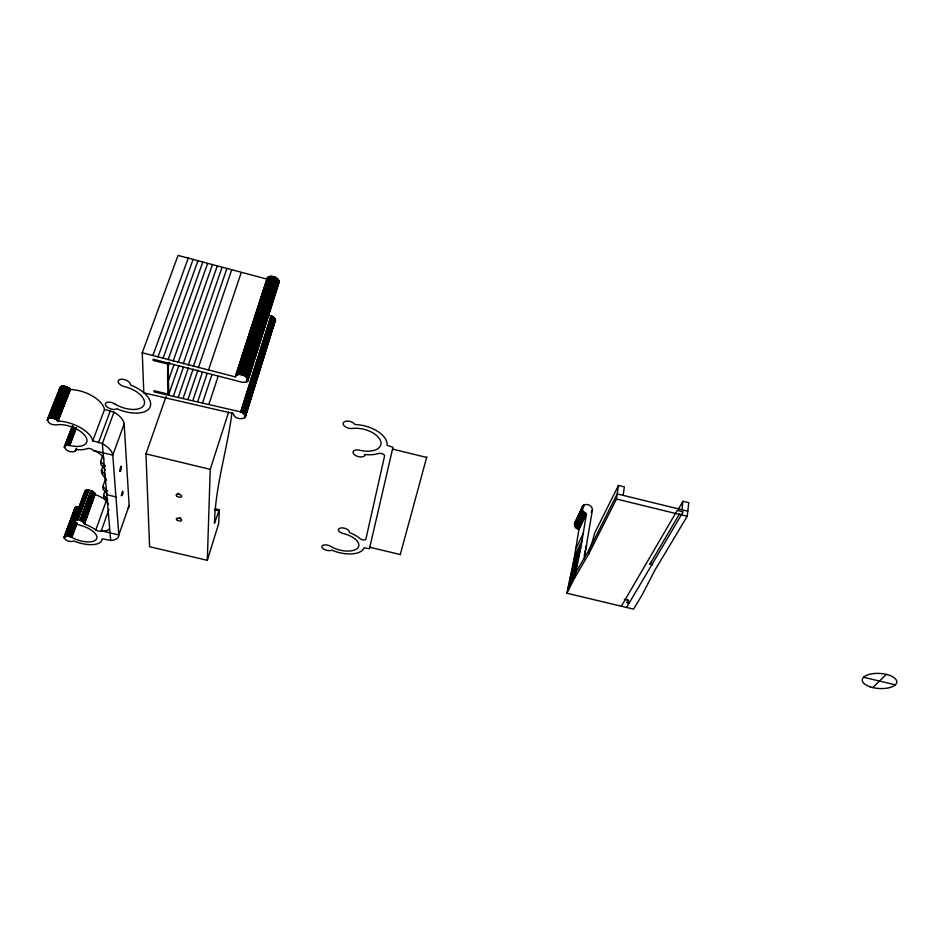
<?xml version="1.0" encoding="UTF-8"?>
<svg xmlns="http://www.w3.org/2000/svg" width="944" height="944" viewBox="0 0 944 944"><rect width="100%" height="100%" fill="white"/><g stroke="black" fill="none" stroke-linecap="round" stroke-linejoin="round"><path stroke-width="1.42" d="M582.212 506.975L582.66 511.034L586.46 513.713L578.955 529.395L575.226 526.764L574.802 522.752M124.16 423.939L112.784 455.161L118.826 534.929L101.279 530.788A3.469 1.51 18.1 0 1 95.816 529.914A22.656 9.759 18.2 0 0 84.866 524.239C81.196 515.707 65.643 521.194 80.334 525.324A17.216 7.41 18.2 0 1 96.5 539.048A17.216 7.41 18.2 0 1 73.101 538.08C59.909 530.906 63.543 544.181 73.856 540.995A22.656 9.759 18.2 0 0 102.129 538.8L110.708 540.428A19.895 8.685 18.1 0 0 118.826 534.929L129.139 505.453L124.16 423.939A21.629 10.632 19.9 0 0 114 412.174L104.442 409.366A25.158 12.39 20.5 0 0 70.623 389.518C68.558 386.863 59.85 383.76 59.956 389.058M84.901 492.237C85.939 487.482 94.624 491.305 95.651 494.75A22.373 10.018 18.6 0 1 106.412 500.473L95.816 529.914M166.05 396.527L145.966 453.875L149.589 546.718L207.302 560.311L210.241 469.345L228.625 412.056M278.079 283.861C282.15 278.327 268.875 272.969 266.916 279.082L178.062 255.423L142.249 352.773L143.807 392.857L233.333 413.543C234.938 422.593 254.396 418.015 240.626 411.891L153.978 391.866L153.955 390.686L168.386 394.214L168.504 391.784M231.964 412.504C227.421 449.427 215.232 485.818 214.5 523.259M168.209 362.992L167.973 364.077L153.093 360.419L153.058 359.168L242.478 382.332C256.91 382.816 238.844 368.396 235.351 376.904L142.249 352.773M578.955 529.395L573.964 559.426L566.919 593.233L633.566 609.128L642.298 594.626L654.817 570.341L687.197 516.309L688.778 502.668L682.937 501.24L678.512 508.828M681.934 509.736L682.937 501.24M64.381 446.701C65.112 451.503 74.918 453.993 76.252 449.592A25.512 12.107 20.1 0 0 87.438 448.589A3.823 1.805 19.5 0 1 93.527 450.536L112.784 455.161A21.924 10.384 19.5 0 0 102.353 443.574L92.665 440.754A25.512 12.107 20.1 0 0 58.209 421.083C45.937 410.876 42.976 426.688 58.162 424.658A19.387 9.192 20.1 0 1 85.821 436.895A19.387 9.192 20.1 0 1 70.694 445.686L66.422 445.238L64.381 446.701L72.369 426.004M628.964 603.133L627.217 602.72L627.595 599.971M623.134 495.352L624.35 486.88L618.473 485.44L594.578 533.277A19.623 2.714 -76.4 0 1 589.28 549.479L588.525 554.376L574.4 578.365L566.919 593.233M588.525 554.376L616.479 499.022L618.473 485.44M582.318 506.751C584.796 502.314 592.384 504.887 592.466 509.713L584.112 558.872M574.4 578.365L581.469 544.122L586.46 513.713M400.185 554.883L426.771 457.002M207.302 560.311L218.689 523.554L219.303 509.748L215.515 508.899M242.714 412.823L272.922 316.759L268.19 315.131M242.974 412.988L272.922 316.759M243.233 413.153L273.182 316.924M243.481 413.33L273.43 317.101M243.717 413.496L273.654 317.267M243.941 413.684L273.878 317.455M244.154 413.861L274.09 317.644M244.354 414.05L274.291 317.833M244.543 414.239L274.48 318.022M244.72 414.44L274.645 318.222M244.874 414.628L274.81 318.423M245.015 414.817L274.952 318.624M245.145 415.018L275.093 318.824M244.897 416.752L275.2 319.025M245.074 416.646L275.306 319.225M244.803 417.909L275.459 319.638M245.204 417.508L275.518 319.839M240.626 411.891L270.952 315.815M240.944 412.009L271.247 315.921M241.251 412.127L271.542 316.051M241.558 412.245L271.837 316.169M241.853 412.386L272.12 316.311M242.148 412.528L272.391 316.452M242.431 412.67L272.663 316.606M245.9 376.585L277.088 278.563M246.136 376.774L277.312 278.751M246.372 376.963L277.536 278.952M246.596 377.163L277.737 279.153M246.797 377.364L277.925 279.365M246.998 377.565L278.114 279.566M247.175 377.777L278.279 279.79M247.34 377.978L278.421 280.002M246.266 382.084L278.563 280.215M247.611 378.402L278.681 280.439M246.703 381.883L278.787 280.651M247.092 381.659L278.952 281.088M247.257 381.529L279.011 281.3M247.552 381.246L279.07 281.725M247.871 380.762L279.035 282.339M242.266 374.862L273.642 276.816M242.596 374.957L273.961 276.911M242.927 375.063L274.279 277.017M243.257 375.181L274.586 277.135M243.576 375.311L274.893 277.253M243.894 375.441L275.188 277.394M244.201 375.582L275.483 277.536M244.508 375.736L275.778 277.689M244.803 375.889L276.049 277.843M245.098 376.054L276.321 278.02M245.369 376.219L276.592 278.185M245.641 376.408L276.84 278.374M238.148 374.556L269.677 276.568M238.419 374.52L269.949 276.521M238.714 374.485L270.232 276.486M239.009 374.461L270.527 276.45M239.316 374.449L270.822 276.439M239.634 374.461L271.117 276.439M239.953 374.473L271.424 276.439M240.272 374.497L271.742 276.462M240.602 374.532L272.049 276.498M240.932 374.567L272.368 276.533M241.263 374.626L272.686 276.592M241.605 374.697L273.005 276.651M241.935 374.768L273.323 276.722M235.363 376.715L267.211 278.138M235.717 375.842L267.577 277.642M236.13 375.393L267.718 277.489M236.307 375.264L268.072 277.217M236.684 375.028L268.261 277.088M236.897 374.921L268.474 276.981M237.121 374.827L268.686 276.875M237.357 374.744L268.922 276.781M237.605 374.674L269.17 276.698M237.876 374.615L269.418 276.627M208.954 404.126L218.147 376.326M219.291 509.701L214.512 523.247M214.748 510.055L215.409 508.639M202.641 402.604L211.904 374.815M197.78 401.46L207.102 373.682M208.423 370.284L241.204 272.615M192.918 400.327L202.299 372.561M188.045 399.218L197.969 370.06M198.358 367.735L231.599 270.126M193.319 366.437L226.784 268.851M183.183 398.12L193.166 368.974M188.281 365.127L221.982 267.565M178.31 397.035L188.363 367.9M183.242 363.794L217.167 266.255M173.448 395.973L183.561 366.838M168.575 394.922L178.758 365.8M178.204 362.437L212.365 264.922M173.165 361.068L207.55 263.577M167.619 382.792L173.956 364.785M168.115 359.676L202.736 262.208M167.678 367.924L169.637 362.39M108.938 509.371L101.279 530.788A11.788 5.18 18.2 0 0 109.587 528.133L110.708 540.428M163.064 358.272L197.921 260.815M158.014 356.844L193.095 259.411M152.952 355.404L188.281 257.983M108.43 504.179L103.828 497.571L103.58 494.857L105.055 490.809M107.333 494.302L103.073 489.181L102.825 486.42L105.752 478.384M83.048 521.879L93.881 492.343M83.225 522.02L94.058 492.485M83.402 522.174L94.223 492.638M83.709 522.469L94.376 492.792M106.377 480.095L101.645 473.298L102.636 470.596M83.839 522.622L94.648 493.098M83.957 522.775L94.766 493.252M84.158 523.07L94.872 493.405M84.24 523.212L95.037 493.7M84.394 523.637L95.096 493.854M84.405 524.085L95.202 494.278M79.933 520.262L90.813 490.703M80.205 520.356L91.084 490.809M80.476 520.463L91.344 490.904M80.747 520.569L91.615 491.01M81.007 520.675L91.863 491.128M81.267 520.793L92.123 491.246M81.514 520.911L92.37 491.364M81.762 521.041L92.606 491.494M81.998 521.171L92.842 491.623M82.222 521.312L93.067 491.765M82.447 521.442L93.279 491.907M82.659 521.584L93.491 492.048M101.645 473.298L101.386 470.442L102.896 466.324M82.86 521.725L93.692 492.19M74.482 520.368L85.621 490.479M68.723 536.263L85.774 490.408M68.995 536.322L74.387 521.772M74.729 520.805L86.116 490.29M69.266 536.393L74.659 521.843M75.367 519.778L86.305 490.243M75.567 519.731L86.494 490.207M69.537 536.475L74.918 521.926M75.78 519.707L86.706 490.172M69.809 536.558L75.19 522.008M75.992 519.684L86.919 490.148M70.08 536.652L75.461 522.103M76.228 519.672L87.143 490.125M76.464 519.66L87.379 490.113M70.34 536.747L75.721 522.197M76.7 519.66L87.615 490.113M70.611 536.841L75.98 522.303M76.948 519.672L87.863 490.125M70.871 536.959L75.756 523.731M77.207 519.684L88.122 490.137M77.467 519.707L88.382 490.16M71.119 537.065L76.004 523.837M77.738 519.743L88.642 490.196M71.366 537.183L76.252 523.955M71.614 537.301L76.488 524.073M77.998 519.778L88.901 490.231M71.85 537.431L77.207 522.882M105.232 469.664L100.855 464.436L100.583 461.51L102.601 456.046M63.991 537.219L74.93 507.825L76.381 506.999L79.768 507.223M64.039 537.726L75.284 507.435M64.133 537.997L75.544 507.282M64.298 538.281L75.839 507.14M65.207 536.168L76.016 507.093M65.384 536.121L76.193 507.046M65.573 536.086L76.381 506.999M67.154 536.015L77.951 506.928M67.402 536.039L78.199 506.952M67.661 536.074L78.446 506.975M67.921 536.109L78.706 507.011M68.192 536.145L84.96 491.045M114 412.174L102.353 443.574L109.61 527.531M68.452 536.204L85.467 490.561M74.423 520.227L84.358 493.429M98.495 442.642L110.177 411.254M92.713 441.025L104.477 409.637M75.26 451.256L76.287 448.553M75.39 451.149L76.629 448.211M66.906 445.19L73.691 427.597M67.166 445.179L73.951 427.585M67.425 445.167L74.21 427.573M67.697 445.179L74.482 427.573M67.98 445.19L74.753 427.597M68.263 445.214L75.036 427.62M68.546 445.249L75.319 427.644M68.841 445.285L75.614 427.691M69.136 445.344L75.909 427.738M69.443 445.403L76.204 427.797M69.738 445.462L76.499 427.868M64.369 447.161L72.653 425.638M64.404 447.326L72.546 426.676M65.101 446.477L72.723 426.594M65.183 446.642L73.089 426.452M65.986 445.332L72.771 427.738M66.198 445.285L72.983 427.691M66.422 445.238L73.207 427.656M66.658 445.214L73.443 427.62M54.929 418.876L67.413 387.288M55.224 419.018L67.697 387.418M55.507 419.16L67.98 387.559M55.79 419.301L68.263 387.713M56.062 419.455L68.523 387.866M56.333 419.62L68.782 388.031M56.581 419.785L69.042 388.196M56.829 419.95L69.278 388.373M57.065 420.127L69.514 388.539M57.289 420.304L69.738 388.716M57.513 420.481L69.939 388.904M57.714 420.658L70.139 389.081M57.903 420.847L70.328 389.27M58.127 421.083L70.493 389.459M50.964 417.826L63.508 386.238M51.259 417.85L63.803 386.261M51.554 417.897L64.086 386.297M51.861 417.932L64.393 386.344M52.168 417.991L64.688 386.403M52.475 418.05L64.994 386.462M52.781 418.133L65.301 386.533M53.088 418.216L65.608 386.615M53.407 418.298L65.915 386.71M53.714 418.404L66.222 386.804M54.02 418.511L66.517 386.91M54.327 418.629L66.823 387.028M54.634 418.747L67.118 387.158M47.212 419.868L60.263 387.016M47.283 420.21L60.534 386.792M47.342 420.387L60.876 386.603M47.955 419.207L61.053 386.533M48.687 418.027L61.254 386.462M48.899 417.968L61.466 386.391M49.123 417.921L61.69 386.344M49.359 417.873L61.926 386.297M49.607 417.838L62.162 386.261M49.867 417.814L62.422 386.238M50.126 417.803L62.682 386.226M50.398 417.803L62.953 386.214M50.681 417.814L63.224 386.226M574.589 523.424L582.696 506.149M574.507 523.885L583.014 505.783M574.495 524.368L583.38 505.465M574.507 524.616L583.569 505.311M574.53 524.852L583.781 505.182M574.566 525.1L583.994 505.052M574.625 525.348L582.035 509.607M574.684 525.584L582.106 509.843M582.59 508.781L584.454 504.839M574.861 526.068L582.188 510.09M574.979 526.304L582.401 510.574M575.097 526.528L582.519 510.81M575.226 526.764L582.66 511.034M575.38 526.976L582.802 511.259M575.533 527.2L582.967 511.483M575.698 527.401L583.144 511.695M575.887 527.613L583.321 511.896M576.076 527.802L583.522 512.096M576.277 527.991L583.722 512.285M576.477 528.168L583.935 512.462M576.701 528.345L584.159 512.639M576.926 528.498L584.395 512.804M577.162 528.652L584.631 512.958M577.409 528.793L584.879 513.099M577.657 528.923L585.127 513.229M577.905 529.041L585.386 513.347M578.165 529.147L585.646 513.465M578.424 529.242L585.917 513.56M578.696 529.324L586.189 513.642M591.192 512.332L592.466 509.713M575.887 548.594L583.392 533.159M574.625 555.815L582.129 540.464M573.964 559.426L581.469 544.122M573.268 563.049L580.772 547.791M572.548 566.671L580.053 551.461M571.804 570.294L579.297 555.131M571.037 573.928L578.53 558.813M570.235 577.563L577.728 562.494M74.93 507.825L75.083 509.264M585.504 547.945L586.767 545.396M569.409 581.209L576.902 566.176M584.82 551.603L586.082 549.066M568.559 584.855L576.041 569.869M584.1 555.273L585.363 552.736M567.686 588.501L575.156 573.563L589.28 549.479L617.234 493.913L687.798 511.176M574.908 522.539L575.427 521.749M621.329 606.213L677.214 510.421L683.102 511.86L626.58 607.464M627.217 602.72L628.633 600.325L624.362 599.298M652.693 564.772L649.944 564.111L679.704 513.536M872.752 687.574L886.31 674.394M575.592 521.572L576.347 520.97M274.267 322.447L275.577 320.228M106.814 494.715L115.947 496.886M863.559 677.261L895.349 684.825M214.795 509.937L218.619 510.716M369.788 547.272L400.28 554.541M145.966 453.875L210.241 469.345M616.479 499.022L687.197 516.309M392.539 449.108L426.653 457.439M114.944 404.044L115.251 404.221A20.284 10.29 20 0 0 143.795 405.389A20.284 10.29 20 0 0 125.564 386.887L125.174 386.769A6.514 3.351 20.3 0 1 118.189 382.025A6.514 3.351 20.3 0 1 123.145 379.311L125.422 379.901A6.514 3.351 20.3 0 1 130.52 384.963L131.051 385.223A26.703 13.546 20 0 1 149.648 407.796A26.703 13.546 20 0 1 116.938 408.74L116.844 408.693A6.348 3.174 20.1 0 1 108.383 407.879A6.348 3.174 20.1 0 1 106.306 402.651A6.348 3.174 20.1 0 1 114.944 404.044L115.192 404.221M100.583 461.51L105.492 466.124M102.825 486.42L107.604 490.974M101.386 470.442L104.867 474.608M103.58 494.857L107.817 499.954M167.855 363.676L168.15 385.246M167.584 363.157L168.02 384.987M167.56 372.986L167.725 384.491M168.221 362.437L168.61 393.141M168.044 362.767L168.469 393.955M167.949 362.496L168.386 394.214M650.888 562.305A19.564 3.528 -76.3 0 1 649.944 564.111M180.823 518.02A2.785 1.286 17.2 0 1 179.572 517.772M178.829 493.582A2.867 1.357 17.5 0 1 178.215 493.252M93.527 450.536A12.815 6.03 19.4 0 1 103.722 459.185M107.286 501.016A3.422 1.558 18.4 0 1 106.825 500.757M129.139 505.453A19.647 8.909 18.4 0 1 127.688 508.792M119.711 470.938C121.269 474.018 122.272 458.89 119.711 470.938M121.398 495.6C123.794 495.612 123.168 485.806 121.398 495.6M365.057 454.501L365.021 454.902A6.148 3.269 14.7 0 1 359.664 456.884L357.493 456.389A6.148 3.269 14.7 0 1 353.198 451.574A6.148 3.269 14.7 0 1 360.301 450.394L360.679 450.453A19.777 10.679 14.8 0 0 380.692 441.214A19.777 10.679 14.8 0 0 353.811 428.305L352.56 428.423A6.337 3.457 15.3 0 1 346.696 427.538L344.867 426.452A6.337 3.457 15.3 0 1 345.834 421.213A6.337 3.457 15.3 0 1 354.956 424.481L354.991 424.54A26.019 14.042 14.8 0 1 387.064 445.285L392.964 447.279L369.458 548.712L364.006 547.862A23.128 11.104 14.1 0 1 331.781 550.116A5.499 2.608 14.3 0 1 323.45 548.912A5.499 2.608 14.3 0 1 324.122 544.948L325.904 544.889A5.499 2.608 14.3 0 1 330.872 546.493L331.84 547.048A17.57 8.437 14.1 0 0 357.646 548.098A17.57 8.437 14.1 0 0 344.253 533.797L343.923 533.69A5.629 2.738 14.2 0 1 338.389 529.938A5.629 2.738 14.2 0 1 343.545 528.015L345.539 528.522A5.629 2.738 14.2 0 1 349.351 532.192L349.693 532.676A23.128 11.104 14.1 0 1 359.994 538.599A3.552 1.723 13.7 0 0 365.8 539.531L384.656 455.586A3.906 2.089 14.2 0 0 378.485 453.521A26.019 14.042 14.8 0 1 365.576 454.56L365.057 454.501M870.203 686.854A17.311 7.54 3.6 0 0 896.776 682.217A17.311 7.54 3.6 0 0 871.572 673.863A17.311 7.54 3.6 0 0 870.203 686.854M177.295 520.25A2.785 1.286 17.1 0 0 181.649 520.463A2.785 1.286 17.1 0 0 178.027 518.15A2.785 1.286 17.1 0 0 177.295 520.25M177.177 496.355A2.867 1.357 17.5 0 0 181.661 496.556A2.867 1.357 17.5 0 0 177.932 494.125A2.867 1.357 17.5 0 0 177.177 496.355"/></g></svg>
